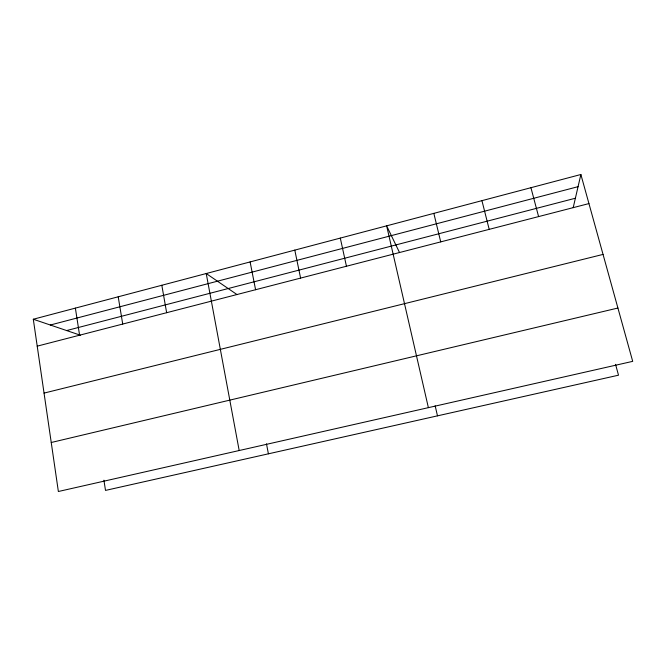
<?xml version="1.0" encoding="UTF-8"?>
<svg xmlns="http://www.w3.org/2000/svg" width="666" height="666" viewBox="0 0 666 666"><rect width="100%" height="100%" fill="white"/><g stroke="black" fill="none" stroke-linecap="round" stroke-linejoin="round"><path stroke-width="1" d="M573.193 207.684L580.877 174.5L33.3 319.239L58.367 491.5L632.7 361.355L580.877 174.5M50.316 325.016L578.055 186.671M66.625 330.561L575.382 198.235M37.213 346.154L588.944 203.58M44.048 393.098L603.038 254.412M51.24 442.499L617.915 308.033M33.3 319.239L80.403 335.231M237.063 294.605L206.227 273.535L239.186 450.524M399.458 252.389L386.638 225.841L428.38 407.65M615.542 364.335L618.506 375.191L105.503 490.409L103.913 480.194M530.935 187.704L538.594 216.592M481.934 200.657L489.194 229.362M433.841 213.37L440.717 241.883M435.164 405.81L437.479 415.842M340.301 238.095L346.445 266.242M294.797 250.116L300.599 278.088M250.116 261.929L255.586 289.727M266.483 443.814L268.406 453.821M161.821 285.273L166.642 312.704M118.207 296.795L122.719 324.059M75.375 308.117L79.587 335.206"/></g></svg>
